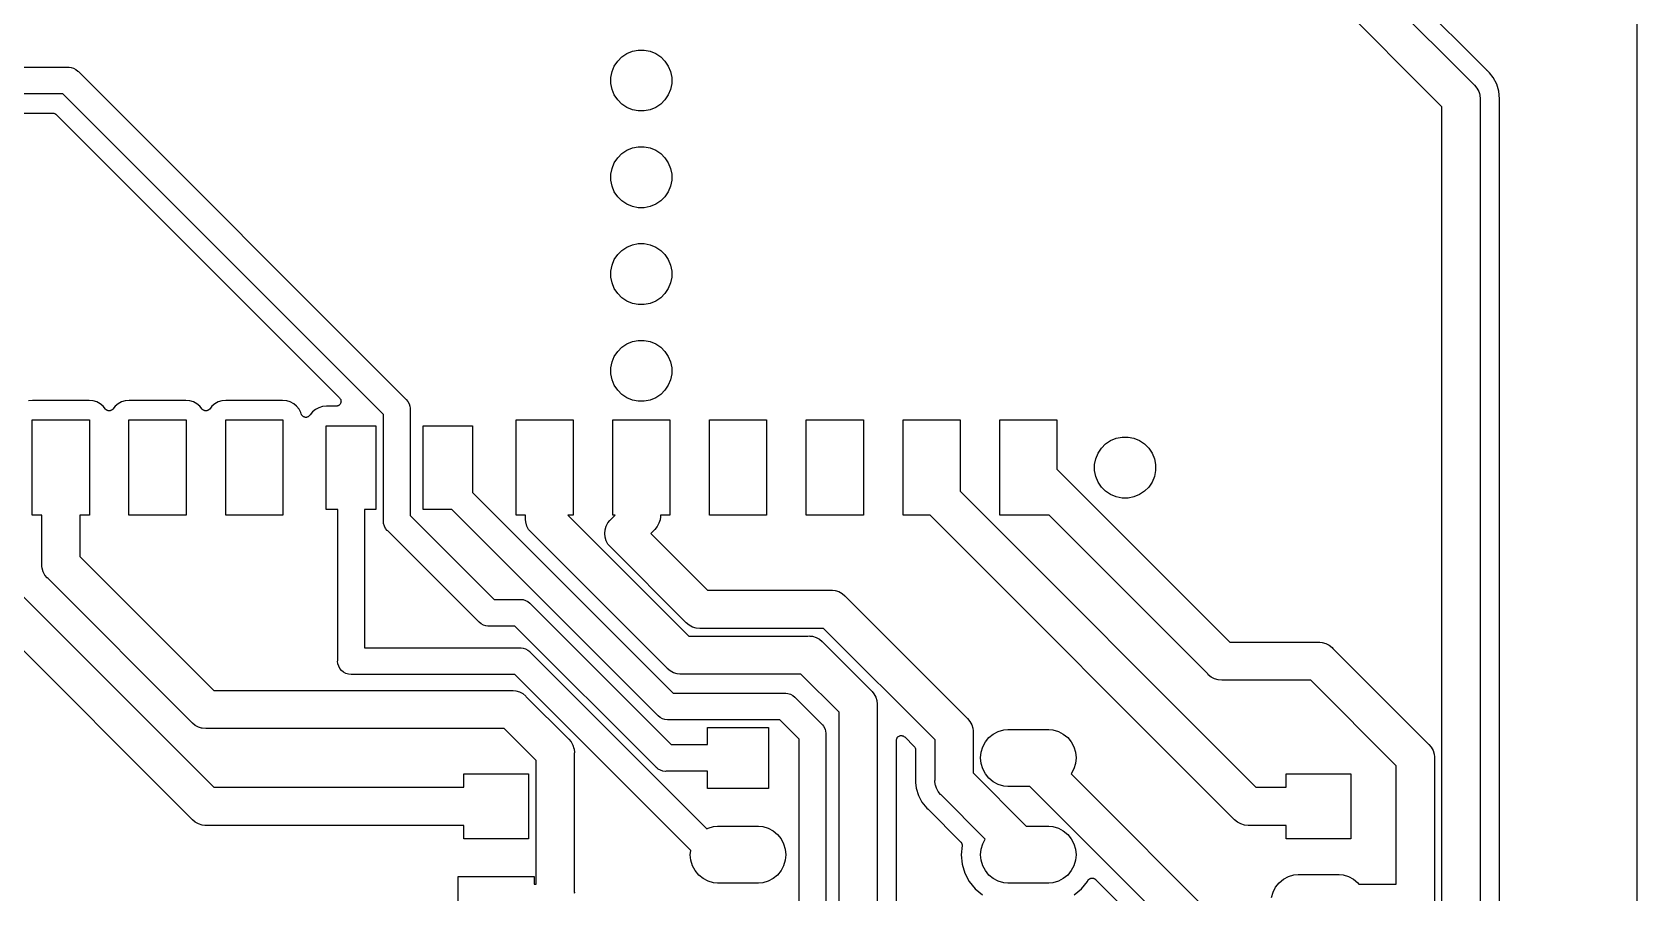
# Model space of a CAD drawing. Extents: x 72.9 to 155.7, y -140.4 to -71.7.
# Drawn here: x 113.55 to 155.68, y -117.84 to -95.25 of the extents above; entities that cross this region are included whole.
import ezdxf

# ---------------------------------------------------------------- set-up
doc = ezdxf.new("R2010")
doc.units = 0
doc.header["$MEASUREMENT"] = 0
doc.layers.add('BLACK', color=7, linetype='CONTINUOUS')

msp = doc.modelspace()

# ---------------------------------------------------------------- linework, layer by layer
at = {"layer": 'BLACK', "linetype": 'CONTINUOUS'}
for p, q in [((155.677, -71.78), (155.677, -140.31)), ((151.733, -96.2478), (136.092, -80.6067)), ((135.711, -80.9438), (151.396, -96.6291)), ((150.56, -97.2071), (135.133, -81.78)), ((128.831, -96.1411), (128.919, -96.01)), ((128.919, -96.01), (129.03, -95.8986)), ((129.03, -95.8986), (129.161, -95.811)), ((129.161, -95.811), (129.307, -95.7507)), ((129.307, -95.7507), (129.461, -95.72)), ((129.461, -95.72), (129.619, -95.72)), ((129.619, -95.72), (129.773, -95.7507)), ((129.773, -95.7507), (129.919, -95.811)), ((129.919, -95.811), (130.05, -95.8986)), ((130.05, -95.8986), (130.161, -96.01)), ((130.161, -96.01), (130.249, -96.1411)), ((92.127, -96.17), (114.483, -96.17)), ((114.483, -96.17), (114.5, -96.1683)), ((114.5, -96.1683), (114.517, -96.17)), ((114.517, -96.17), (114.517, -96.17)), ((114.517, -96.17), (114.569, -96.1751)), ((114.569, -96.1751), (114.635, -96.1951)), ((114.635, -96.1951), (114.695, -96.2276)), ((114.695, -96.2276), (114.749, -96.2713)), ((114.749, -96.2713), (114.76, -96.2847)), ((114.76, -96.2847), (123.355, -104.88)), ((128.74, -96.4412), (128.771, -96.2866)), ((128.74, -96.5988), (128.74, -96.4412)), ((128.771, -96.2866), (128.831, -96.1411)), ((130.249, -96.1411), (130.309, -96.2866)), ((130.309, -96.2866), (130.34, -96.4412)), ((130.34, -96.4412), (130.34, -96.5988)), ((151.737, -96.2512), (151.733, -96.2478)), ((151.741, -96.2551), (151.737, -96.2512)), ((151.743, -96.2562), (151.741, -96.2551)), ((151.776, -96.2838), (151.743, -96.2562)), ((151.804, -96.3174), (151.776, -96.2838)), ((151.902, -96.4373), (151.804, -96.3174)), ((151.804, -96.3174), (151.804, -96.3174)), ((151.996, -96.6124), (151.902, -96.4373)), ((114.355, -96.87), (91.9992, -96.87)), ((122.77, -105.285), (114.355, -96.87)), ((128.771, -96.7534), (128.74, -96.5988)), ((128.831, -96.8989), (128.771, -96.7534)), ((128.919, -97.03), (128.831, -96.8989)), ((130.249, -96.8989), (130.161, -97.03)), ((130.309, -96.7534), (130.249, -96.8989)), ((130.34, -96.5988), (130.309, -96.7534)), ((151.396, -96.6291), (151.415, -96.6447)), ((151.415, -96.6447), (151.478, -96.7209)), ((151.478, -96.7209), (151.524, -96.8077)), ((151.524, -96.8077), (151.542, -96.8649)), ((151.542, -96.8649), (151.553, -96.902)), ((152.053, -96.8024), (151.996, -96.6124)), ((152.073, -97), (152.053, -96.8024)), ((129.03, -97.1414), (128.919, -97.03)), ((129.161, -97.229), (129.03, -97.1414)), ((129.307, -97.2893), (129.161, -97.229)), ((129.461, -97.32), (129.307, -97.2893)), ((129.619, -97.32), (129.461, -97.32)), ((129.773, -97.2893), (129.619, -97.32)), ((129.919, -97.229), (129.773, -97.2893)), ((130.05, -97.1414), (129.919, -97.229)), ((130.161, -97.03), (130.05, -97.1414)), ((150.56, -118.953), (150.56, -97.2071)), ((151.553, -96.902), (151.562, -97)), ((151.562, -97), (151.56, -97.0246)), ((151.56, -97.0246), (151.56, -119.135)), ((152.068, -97.054), (152.069, -97.0487)), ((152.068, -97.0558), (152.068, -97.054)), ((152.068, -119.104), (152.068, -97.0558)), ((152.069, -97.0433), (152.073, -97)), ((152.069, -97.0487), (152.069, -97.0433)), ((92.0304, -97.378), (114.092, -97.378)), ((114.092, -97.378), (114.092, -97.378)), ((114.092, -97.378), (114.092, -97.378)), ((114.092, -97.378), (114.092, -97.378)), ((114.092, -97.378), (114.094, -97.378)), ((114.094, -97.378), (114.105, -97.3793)), ((114.105, -97.3793), (114.117, -97.3805)), ((114.117, -97.3805), (114.118, -97.3807)), ((114.118, -97.3807), (114.118, -97.3808)), ((114.118, -97.3808), (114.13, -97.3843)), ((114.13, -97.3843), (114.141, -97.3878)), ((114.141, -97.3878), (114.141, -97.3881)), ((114.141, -97.3881), (114.142, -97.3883)), ((114.142, -97.3883), (114.152, -97.3939)), ((114.152, -97.3939), (114.163, -97.3995)), ((114.163, -97.3995), (114.163, -97.3999)), ((114.163, -97.3999), (114.164, -97.4002)), ((114.164, -97.4002), (114.173, -97.4077)), ((114.173, -97.4077), (114.182, -97.4152)), ((114.182, -97.4152), (121.619, -104.852)), ((128.831, -98.6811), (128.919, -98.55)), ((128.919, -98.55), (129.03, -98.4386)), ((129.03, -98.4386), (129.161, -98.351)), ((129.161, -98.351), (129.307, -98.2907)), ((129.307, -98.2907), (129.461, -98.26)), ((129.461, -98.26), (129.619, -98.26)), ((129.619, -98.26), (129.773, -98.2907)), ((129.773, -98.2907), (129.919, -98.351)), ((129.919, -98.351), (130.05, -98.4386)), ((130.05, -98.4386), (130.161, -98.55)), ((130.161, -98.55), (130.249, -98.6811)), ((128.74, -98.9812), (128.771, -98.8266)), ((128.74, -99.1388), (128.74, -98.9812)), ((128.771, -98.8266), (128.831, -98.6811)), ((130.249, -98.6811), (130.309, -98.8266)), ((130.309, -98.8266), (130.34, -98.9812)), ((130.34, -98.9812), (130.34, -99.1388)), ((128.771, -99.2934), (128.74, -99.1388)), ((128.831, -99.4389), (128.771, -99.2934)), ((130.309, -99.2934), (130.249, -99.4389)), ((130.34, -99.1388), (130.309, -99.2934)), ((128.919, -99.57), (128.831, -99.4389)), ((129.03, -99.6814), (128.919, -99.57)), ((129.161, -99.769), (129.03, -99.6814)), ((129.307, -99.8293), (129.161, -99.769)), ((129.461, -99.86), (129.307, -99.8293)), ((129.773, -99.8293), (129.619, -99.86)), ((129.919, -99.769), (129.773, -99.8293)), ((130.05, -99.6814), (129.919, -99.769)), ((130.161, -99.57), (130.05, -99.6814)), ((130.249, -99.4389), (130.161, -99.57)), ((129.619, -99.86), (129.461, -99.86)), ((128.831, -101.221), (128.919, -101.09)), ((128.919, -101.09), (129.03, -100.979)), ((129.03, -100.979), (129.161, -100.891)), ((129.161, -100.891), (129.307, -100.831)), ((129.307, -100.831), (129.461, -100.8)), ((129.461, -100.8), (129.619, -100.8)), ((129.619, -100.8), (129.773, -100.831)), ((129.773, -100.831), (129.919, -100.891)), ((129.919, -100.891), (130.05, -100.979)), ((130.05, -100.979), (130.161, -101.09)), ((130.161, -101.09), (130.249, -101.221)), ((128.74, -101.521), (128.771, -101.367)), ((128.74, -101.679), (128.74, -101.521)), ((128.771, -101.367), (128.831, -101.221)), ((130.249, -101.221), (130.309, -101.367)), ((130.309, -101.367), (130.34, -101.521)), ((130.34, -101.521), (130.34, -101.679)), ((128.771, -101.833), (128.74, -101.679)), ((128.831, -101.979), (128.771, -101.833)), ((130.309, -101.833), (130.249, -101.979)), ((130.34, -101.679), (130.309, -101.833)), ((128.919, -102.11), (128.831, -101.979)), ((129.03, -102.221), (128.919, -102.11)), ((129.161, -102.309), (129.03, -102.221)), ((129.307, -102.369), (129.161, -102.309)), ((129.461, -102.4), (129.307, -102.369)), ((129.773, -102.369), (129.619, -102.4)), ((129.919, -102.309), (129.773, -102.369)), ((130.05, -102.221), (129.919, -102.309)), ((130.161, -102.11), (130.05, -102.221)), ((130.249, -101.979), (130.161, -102.11)), ((129.619, -102.4), (129.461, -102.4)), ((128.831, -103.761), (128.919, -103.63)), ((128.919, -103.63), (129.03, -103.519)), ((129.03, -103.519), (129.161, -103.431)), ((129.161, -103.431), (129.307, -103.371)), ((129.307, -103.371), (129.461, -103.34)), ((129.461, -103.34), (129.619, -103.34)), ((129.619, -103.34), (129.773, -103.371)), ((129.773, -103.371), (129.919, -103.431)), ((129.919, -103.431), (130.05, -103.519)), ((130.05, -103.519), (130.161, -103.63)), ((130.161, -103.63), (130.249, -103.761)), ((128.74, -104.061), (128.771, -103.907)), ((128.74, -104.219), (128.74, -104.061)), ((128.771, -103.907), (128.831, -103.761)), ((130.249, -103.761), (130.309, -103.907)), ((130.309, -103.907), (130.34, -104.061)), ((130.34, -104.061), (130.34, -104.219)), ((128.771, -104.373), (128.74, -104.219)), ((128.831, -104.519), (128.771, -104.373)), ((130.309, -104.373), (130.249, -104.519)), ((130.34, -104.219), (130.309, -104.373)), ((121.619, -104.852), (121.62, -104.853)), ((121.62, -104.853), (121.62, -104.853)), ((121.62, -104.853), (121.62, -104.853)), ((121.62, -104.853), (121.62, -104.853)), ((121.62, -104.853), (121.628, -104.863)), ((121.628, -104.863), (121.635, -104.872)), ((121.635, -104.872), (121.635, -104.873)), ((121.635, -104.873), (121.635, -104.873)), ((121.635, -104.873), (121.641, -104.884)), ((121.641, -104.884), (121.647, -104.894)), ((121.647, -104.894), (121.647, -104.895)), ((121.647, -104.895), (121.647, -104.895)), ((121.647, -104.895), (121.65, -104.907)), ((123.355, -104.88), (123.369, -104.891)), ((123.369, -104.891), (123.412, -104.945)), ((128.919, -104.65), (128.831, -104.519)), ((129.03, -104.761), (128.919, -104.65)), ((129.161, -104.849), (129.03, -104.761)), ((129.307, -104.909), (129.161, -104.849)), ((129.919, -104.849), (129.773, -104.909)), ((130.05, -104.761), (129.919, -104.849)), ((130.161, -104.65), (130.05, -104.761)), ((130.249, -104.519), (130.161, -104.65)), ((113.556, -104.919), (113.45, -104.929)), ((115.044, -104.919), (113.556, -104.919)), ((115.15, -104.929), (115.044, -104.919)), ((115.245, -104.958), (115.15, -104.929)), ((115.334, -105.006), (115.245, -104.958)), ((115.411, -105.069), (115.334, -105.006)), ((115.472, -105.143), (115.411, -105.069)), ((115.48, -105.152), (115.472, -105.143)), ((115.489, -105.16), (115.48, -105.152)), ((115.489, -105.161), (115.489, -105.16)), ((115.489, -105.16), (115.489, -105.16)), ((115.499, -105.167), (115.489, -105.161)), ((115.509, -105.174), (115.499, -105.167)), ((115.51, -105.174), (115.509, -105.174)), ((115.51, -105.175), (115.51, -105.174)), ((115.521, -105.179), (115.51, -105.175)), ((115.532, -105.184), (115.521, -105.179)), ((115.533, -105.184), (115.532, -105.184)), ((115.532, -105.184), (115.532, -105.184)), ((115.545, -105.186), (115.533, -105.184)), ((115.556, -105.189), (115.545, -105.186)), ((115.557, -105.189), (115.556, -105.189)), ((115.569, -105.189), (115.557, -105.189)), ((115.557, -105.189), (115.557, -105.189)), ((115.581, -105.189), (115.569, -105.189)), ((115.582, -105.189), (115.581, -105.189)), ((115.594, -105.187), (115.582, -105.189)), ((115.582, -105.189), (115.582, -105.189)), ((115.605, -105.185), (115.594, -105.187)), ((115.606, -105.184), (115.605, -105.185)), ((115.617, -105.18), (115.606, -105.184)), ((115.606, -105.184), (115.606, -105.184)), ((115.628, -105.175), (115.617, -105.18)), ((115.629, -105.175), (115.628, -105.175)), ((115.639, -105.168), (115.629, -105.175)), ((115.629, -105.175), (115.629, -105.175)), ((115.649, -105.162), (115.639, -105.168)), ((115.65, -105.162), (115.649, -105.162)), ((115.658, -105.153), (115.65, -105.161)), ((115.65, -105.161), (115.65, -105.162)), ((115.667, -105.145), (115.658, -105.153)), ((115.668, -105.144), (115.667, -105.145)), ((115.729, -105.069), (115.668, -105.143)), ((115.668, -105.143), (115.668, -105.144)), ((115.668, -105.144), (115.668, -105.144)), ((115.668, -105.144), (115.668, -105.144)), ((115.806, -105.006), (115.729, -105.069)), ((115.895, -104.958), (115.806, -105.006)), ((115.99, -104.929), (115.895, -104.958)), ((116.096, -104.919), (115.99, -104.929)), ((117.584, -104.919), (116.096, -104.919)), ((117.69, -104.929), (117.584, -104.919)), ((117.785, -104.958), (117.69, -104.929)), ((117.874, -105.006), (117.785, -104.958)), ((117.951, -105.069), (117.874, -105.006)), ((118.012, -105.143), (117.951, -105.069)), ((118.02, -105.152), (118.012, -105.143)), ((118.029, -105.16), (118.02, -105.152)), ((118.029, -105.161), (118.029, -105.16)), ((118.029, -105.16), (118.029, -105.16)), ((118.039, -105.167), (118.029, -105.161)), ((118.049, -105.174), (118.039, -105.167)), ((118.05, -105.174), (118.049, -105.174)), ((118.05, -105.175), (118.05, -105.174)), ((118.061, -105.179), (118.05, -105.175)), ((118.072, -105.184), (118.061, -105.179)), ((118.073, -105.184), (118.072, -105.184)), ((118.072, -105.184), (118.072, -105.184)), ((118.085, -105.186), (118.073, -105.184)), ((118.096, -105.189), (118.085, -105.186)), ((118.097, -105.189), (118.096, -105.189)), ((118.109, -105.189), (118.097, -105.189)), ((118.097, -105.189), (118.097, -105.189)), ((118.121, -105.189), (118.109, -105.189)), ((118.122, -105.189), (118.121, -105.189)), ((118.134, -105.187), (118.122, -105.189)), ((118.122, -105.189), (118.122, -105.189)), ((118.145, -105.185), (118.134, -105.187)), ((118.146, -105.184), (118.145, -105.185)), ((118.157, -105.18), (118.146, -105.184)), ((118.146, -105.184), (118.146, -105.184)), ((118.168, -105.175), (118.157, -105.18)), ((118.169, -105.175), (118.168, -105.175)), ((118.179, -105.168), (118.169, -105.175)), ((118.169, -105.175), (118.169, -105.175)), ((118.189, -105.162), (118.179, -105.168)), ((118.19, -105.162), (118.189, -105.162)), ((118.198, -105.153), (118.19, -105.161)), ((118.19, -105.161), (118.19, -105.162)), ((118.207, -105.145), (118.198, -105.153)), ((118.208, -105.144), (118.207, -105.145)), ((118.269, -105.069), (118.208, -105.143)), ((118.208, -105.143), (118.208, -105.144)), ((118.208, -105.144), (118.208, -105.144)), ((118.208, -105.144), (118.208, -105.144)), ((118.346, -105.006), (118.269, -105.069)), ((118.435, -104.958), (118.346, -105.006)), ((118.53, -104.929), (118.435, -104.958)), ((118.636, -104.919), (118.53, -104.929)), ((120.124, -104.919), (118.636, -104.919)), ((120.23, -104.929), (120.124, -104.919)), ((120.325, -104.958), (120.23, -104.929)), ((120.414, -105.006), (120.325, -104.958)), ((120.491, -105.069), (120.414, -105.006)), ((120.554, -105.146), (120.491, -105.069)), ((120.602, -105.235), (120.554, -105.146)), ((120.613, -105.272), (120.602, -105.235)), ((120.617, -105.283), (120.613, -105.272)), ((120.622, -105.294), (120.617, -105.283)), ((120.622, -105.295), (120.622, -105.294)), ((120.629, -105.305), (120.622, -105.295)), ((120.622, -105.295), (120.622, -105.295)), ((120.636, -105.315), (120.629, -105.305)), ((120.645, -105.324), (120.636, -105.315)), ((120.636, -105.315), (120.636, -105.315)), ((120.636, -105.315), (120.636, -105.315)), ((120.653, -105.333), (120.645, -105.324)), ((120.823, -105.325), (120.814, -105.334)), ((120.832, -105.317), (120.823, -105.325)), ((120.839, -105.307), (120.832, -105.316)), ((120.832, -105.316), (120.832, -105.317)), ((120.832, -105.317), (120.832, -105.317)), ((120.845, -105.297), (120.839, -105.307)), ((120.909, -105.219), (120.845, -105.297)), ((120.986, -105.156), (120.909, -105.219)), ((121.075, -105.108), (120.986, -105.156)), ((121.17, -105.079), (121.075, -105.108)), ((121.276, -105.069), (121.17, -105.079)), ((121.529, -105.069), (121.276, -105.069)), ((121.541, -105.068), (121.529, -105.069)), ((121.553, -105.067), (121.541, -105.068)), ((121.554, -105.067), (121.553, -105.067)), ((121.553, -105.067), (121.553, -105.067)), ((121.565, -105.063), (121.554, -105.067)), ((121.577, -105.06), (121.565, -105.063)), ((121.588, -105.054), (121.577, -105.059)), ((121.577, -105.059), (121.577, -105.059)), ((121.577, -105.059), (121.577, -105.06)), ((121.599, -105.048), (121.588, -105.054)), ((121.609, -105.04), (121.599, -105.048)), ((121.599, -105.048), (121.599, -105.048)), ((121.599, -105.048), (121.599, -105.048)), ((121.618, -105.032), (121.609, -105.04)), ((121.626, -105.022), (121.618, -105.032)), ((121.618, -105.032), (121.618, -105.032)), ((121.618, -105.032), (121.618, -105.032)), ((121.634, -105.013), (121.626, -105.022)), ((121.64, -105.002), (121.634, -105.013)), ((121.634, -105.013), (121.634, -105.013)), ((121.634, -105.013), (121.634, -105.013)), ((121.646, -104.992), (121.64, -105.002)), ((121.65, -104.979), (121.646, -104.991)), ((121.646, -104.991), (121.646, -104.991)), ((121.646, -104.991), (121.646, -104.992)), ((121.65, -104.907), (121.654, -104.918)), ((121.653, -104.968), (121.65, -104.979)), ((121.655, -104.955), (121.653, -104.967)), ((121.653, -104.967), (121.653, -104.968)), ((121.653, -104.968), (121.653, -104.968)), ((121.654, -104.918), (121.654, -104.918)), ((121.654, -104.918), (121.654, -104.919)), ((121.654, -104.919), (121.655, -104.931)), ((121.655, -104.931), (121.656, -104.943)), ((121.656, -104.943), (121.655, -104.955)), ((121.656, -104.943), (121.656, -104.943)), ((121.656, -104.943), (121.656, -104.943)), ((122.77, -108.063), (122.77, -105.285)), ((123.412, -104.945), (123.445, -105.005)), ((123.445, -105.005), (123.465, -105.071)), ((123.465, -105.071), (123.47, -105.121)), ((123.47, -105.121), (123.472, -105.14)), ((123.472, -105.14), (123.47, -105.157)), ((123.47, -105.157), (123.47, -107.935)), ((129.461, -104.94), (129.307, -104.909)), ((129.619, -104.94), (129.461, -104.94)), ((129.773, -104.909), (129.619, -104.94)), ((113.55, -107.93), (113.55, -105.43)), ((113.55, -105.43), (115.05, -105.43)), ((115.05, -105.43), (115.05, -107.93)), ((116.09, -107.93), (116.09, -105.43)), ((116.09, -105.43), (117.59, -105.43)), ((117.59, -105.43), (117.59, -107.93)), ((118.63, -107.93), (118.63, -105.43)), ((118.63, -105.43), (120.13, -105.43)), ((120.13, -105.43), (120.13, -107.93)), ((120.654, -105.333), (120.653, -105.333)), ((120.653, -105.333), (120.653, -105.333)), ((120.664, -105.34), (120.654, -105.333)), ((120.674, -105.347), (120.664, -105.34)), ((120.685, -105.351), (120.674, -105.347)), ((120.674, -105.347), (120.674, -105.347)), ((120.674, -105.347), (120.674, -105.347)), ((120.697, -105.356), (120.685, -105.351)), ((120.709, -105.359), (120.697, -105.356)), ((120.697, -105.356), (120.697, -105.356)), ((120.697, -105.356), (120.697, -105.356)), ((120.721, -105.361), (120.709, -105.359)), ((120.734, -105.361), (120.721, -105.361)), ((120.721, -105.361), (120.721, -105.361)), ((120.721, -105.361), (120.721, -105.361)), ((120.746, -105.361), (120.734, -105.361)), ((120.758, -105.359), (120.746, -105.361)), ((120.746, -105.361), (120.746, -105.361)), ((120.746, -105.361), (120.746, -105.361)), ((120.77, -105.357), (120.758, -105.359)), ((120.782, -105.352), (120.77, -105.357)), ((120.77, -105.357), (120.77, -105.357)), ((120.77, -105.357), (120.77, -105.357)), ((120.793, -105.348), (120.782, -105.352)), ((120.803, -105.341), (120.793, -105.347)), ((120.793, -105.347), (120.793, -105.348)), ((120.793, -105.348), (120.793, -105.348)), ((120.814, -105.334), (120.803, -105.341)), ((120.814, -105.334), (120.814, -105.334)), ((120.814, -105.334), (120.814, -105.334)), ((121.27, -107.78), (121.27, -105.58)), ((121.27, -105.58), (122.57, -105.58)), ((122.57, -105.58), (122.57, -107.78)), ((123.81, -107.78), (123.81, -105.58)), ((123.81, -105.58), (125.11, -105.58)), ((125.11, -105.58), (125.11, -107.335)), ((126.25, -107.93), (126.25, -105.43)), ((126.25, -105.43), (127.75, -105.43)), ((127.75, -105.43), (127.75, -107.93)), ((128.79, -107.93), (128.79, -105.43)), ((128.79, -105.43), (130.29, -105.43)), ((130.29, -105.43), (130.29, -107.93)), ((131.33, -107.93), (131.33, -105.43)), ((131.33, -105.43), (132.83, -105.43)), ((132.83, -105.43), (132.83, -107.93)), ((133.87, -107.93), (133.87, -105.43)), ((133.87, -105.43), (135.37, -105.43)), ((135.37, -105.43), (135.37, -107.93)), ((136.41, -107.93), (136.41, -105.43)), ((136.41, -105.43), (137.91, -105.43)), ((137.91, -105.43), (137.91, -107.303)), ((138.95, -107.93), (138.95, -105.43)), ((138.95, -105.43), (140.45, -105.43)), ((140.45, -105.43), (140.45, -106.723)), ((141.531, -106.301), (141.619, -106.17)), ((141.619, -106.17), (141.73, -106.059)), ((141.73, -106.059), (141.861, -105.971)), ((141.861, -105.971), (142.007, -105.911)), ((142.007, -105.911), (142.161, -105.88)), ((142.161, -105.88), (142.319, -105.88)), ((142.319, -105.88), (142.473, -105.911)), ((142.473, -105.911), (142.619, -105.971)), ((142.619, -105.971), (142.75, -106.059)), ((142.75, -106.059), (142.861, -106.17)), ((142.861, -106.17), (142.949, -106.301)), ((141.44, -106.601), (141.471, -106.447)), ((141.471, -106.447), (141.531, -106.301)), ((142.949, -106.301), (143.009, -106.447)), ((143.009, -106.447), (143.04, -106.601)), ((140.45, -106.723), (144.987, -111.26)), ((141.44, -106.759), (141.44, -106.601)), ((141.471, -106.913), (141.44, -106.759)), ((141.531, -107.059), (141.471, -106.913)), ((143.009, -106.913), (142.949, -107.059)), ((143.04, -106.759), (143.009, -106.913)), ((143.04, -106.601), (143.04, -106.759)), ((125.11, -107.335), (130.375, -112.6)), ((137.91, -107.303), (145.677, -115.07)), ((141.619, -107.19), (141.531, -107.059)), ((141.73, -107.301), (141.619, -107.19)), ((141.861, -107.389), (141.73, -107.301)), ((142.007, -107.449), (141.861, -107.389)), ((142.619, -107.389), (142.473, -107.449)), ((142.75, -107.301), (142.619, -107.389)), ((142.861, -107.19), (142.75, -107.301)), ((142.949, -107.059), (142.861, -107.19)), ((121.57, -107.78), (121.27, -107.78)), ((121.57, -107.967), (121.57, -107.78)), ((122.57, -107.78), (122.27, -107.78)), ((122.27, -107.78), (122.27, -111.41)), ((124.565, -107.78), (123.81, -107.78)), ((129.97, -113.185), (124.565, -107.78)), ((142.161, -107.48), (142.007, -107.449)), ((142.319, -107.48), (142.161, -107.48)), ((142.473, -107.449), (142.319, -107.48)), ((113.8, -107.93), (113.55, -107.93)), ((113.8, -109.195), (113.8, -107.93)), ((115.05, -107.93), (114.8, -107.93)), ((114.8, -107.93), (114.8, -109.013)), ((117.59, -107.93), (116.09, -107.93)), ((120.13, -107.93), (118.63, -107.93)), ((121.57, -111.743), (121.57, -107.967)), ((121.57, -107.967), (121.57, -107.967)), ((122.768, -108.08), (122.77, -108.063)), ((122.77, -108.097), (122.768, -108.08)), ((122.775, -108.149), (122.77, -108.097)), ((122.795, -108.215), (122.775, -108.149)), ((122.828, -108.275), (122.795, -108.215)), ((122.871, -108.329), (122.828, -108.275)), ((123.47, -107.935), (125.675, -110.14)), ((126.5, -107.93), (126.25, -107.93)), ((126.498, -108.023), (126.5, -107.998)), ((126.507, -108.121), (126.498, -108.023)), ((126.5, -107.998), (126.5, -107.93)), ((126.514, -108.142), (126.507, -108.121)), ((126.536, -108.215), (126.514, -108.142)), ((126.582, -108.302), (126.536, -108.215)), ((127.75, -107.93), (127.614, -107.93)), ((127.614, -107.93), (130.784, -111.1)), ((128.589, -108.31), (128.618, -108.216)), ((128.618, -108.216), (128.664, -108.129)), ((128.664, -108.129), (128.711, -108.072)), ((128.711, -108.072), (128.727, -108.053)), ((128.727, -108.053), (128.746, -108.037)), ((128.746, -108.037), (128.853, -107.93)), ((128.853, -107.93), (128.79, -107.93)), ((129.958, -108.229), (129.895, -108.305)), ((130.004, -108.142), (129.958, -108.229)), ((130.033, -108.048), (130.004, -108.142)), ((130.04, -107.975), (130.033, -108.048)), ((130.29, -107.93), (130.04, -107.93)), ((130.04, -107.93), (130.042, -107.95)), ((130.042, -107.95), (130.04, -107.975)), ((130.04, -107.975), (130.04, -107.975)), ((132.83, -107.93), (131.33, -107.93)), ((135.37, -107.93), (133.87, -107.93)), ((137.123, -107.93), (136.41, -107.93)), ((145.099, -115.906), (137.123, -107.93)), ((140.243, -107.93), (138.95, -107.93)), ((144.409, -112.096), (140.243, -107.93)), ((122.885, -108.34), (122.871, -108.329)), ((125.27, -110.725), (122.885, -108.34)), ((126.645, -108.378), (126.582, -108.302)), ((126.664, -108.394), (126.645, -108.378)), ((130.206, -111.936), (126.664, -108.394)), ((128.58, -108.408), (128.589, -108.31)), ((128.589, -108.506), (128.58, -108.408)), ((128.618, -108.6), (128.589, -108.506)), ((128.664, -108.687), (128.618, -108.6)), ((128.727, -108.763), (128.664, -108.687)), ((129.876, -108.321), (129.789, -108.408)), ((129.789, -108.408), (131.281, -109.9)), ((129.895, -108.305), (129.876, -108.321)), ((112.26, -109.013), (118.317, -115.07)), ((114.8, -109.013), (118.317, -112.53)), ((128.746, -108.779), (128.727, -108.763)), ((130.703, -110.736), (128.746, -108.779)), ((113.798, -109.22), (113.8, -109.195)), ((113.803, -109.275), (113.798, -109.22)), ((113.807, -109.318), (113.803, -109.275)), ((113.836, -109.412), (113.807, -109.318)), ((113.882, -109.499), (113.836, -109.412)), ((113.945, -109.575), (113.882, -109.499)), ((117.739, -115.906), (111.424, -109.591)), ((113.964, -109.591), (113.945, -109.575)), ((117.739, -113.366), (113.964, -109.591)), ((131.281, -109.9), (134.505, -109.9)), ((134.505, -109.9), (134.53, -109.898)), ((134.53, -109.898), (134.555, -109.9)), ((134.555, -109.9), (134.628, -109.907)), ((134.628, -109.907), (134.722, -109.936)), ((134.722, -109.936), (134.809, -109.982)), ((125.675, -110.14), (126.351, -110.14)), ((126.351, -110.14), (126.368, -110.138)), ((126.368, -110.138), (126.385, -110.14)), ((126.385, -110.14), (126.385, -110.14)), ((126.385, -110.14), (126.436, -110.145)), ((126.436, -110.145), (126.502, -110.165)), ((126.502, -110.165), (126.563, -110.198)), ((126.563, -110.198), (126.616, -110.241)), ((126.616, -110.241), (126.627, -110.255)), ((126.627, -110.255), (130.323, -113.95)), ((134.809, -109.982), (134.885, -110.045)), ((134.885, -110.045), (134.901, -110.064)), ((134.901, -110.064), (138.086, -113.249)), ((125.281, -110.739), (125.27, -110.725)), ((125.335, -110.782), (125.281, -110.739)), ((125.395, -110.815), (125.335, -110.782)), ((130.719, -110.755), (130.703, -110.736)), ((130.795, -110.818), (130.719, -110.755)), ((125.461, -110.835), (125.395, -110.815)), ((125.513, -110.84), (125.461, -110.835)), ((125.53, -110.842), (125.513, -110.84)), ((125.513, -110.84), (125.513, -110.84)), ((125.547, -110.84), (125.53, -110.842)), ((126.223, -110.84), (125.547, -110.84)), ((129.918, -114.535), (126.223, -110.84)), ((130.784, -111.1), (133.913, -111.1)), ((130.882, -110.864), (130.795, -110.818)), ((130.976, -110.893), (130.882, -110.864)), ((131.074, -110.902), (130.976, -110.893)), ((131.099, -110.9), (131.074, -110.902)), ((134.323, -110.9), (131.099, -110.9)), ((133.913, -111.1), (133.937, -111.098)), ((133.937, -111.098), (133.962, -111.1)), ((133.962, -111.1), (134.035, -111.107)), ((134.035, -111.107), (134.129, -111.136)), ((134.129, -111.136), (134.216, -111.182)), ((134.216, -111.182), (134.292, -111.245)), ((137.25, -113.827), (134.323, -110.9)), ((122.27, -111.41), (126.348, -111.41)), ((126.348, -111.41), (126.365, -111.408)), ((126.365, -111.408), (126.382, -111.41)), ((126.382, -111.41), (126.382, -111.41)), ((126.382, -111.41), (126.434, -111.415)), ((126.434, -111.415), (126.5, -111.435)), ((126.5, -111.435), (126.56, -111.468)), ((126.56, -111.468), (126.614, -111.511)), ((126.614, -111.511), (126.625, -111.525)), ((126.625, -111.525), (131.26, -116.16)), ((134.292, -111.245), (134.308, -111.264)), ((134.308, -111.264), (135.566, -112.522)), ((144.987, -111.26), (147.295, -111.26)), ((147.295, -111.26), (147.32, -111.258)), ((147.32, -111.258), (147.355, -111.261)), ((147.355, -111.261), (147.418, -111.267)), ((147.418, -111.267), (147.512, -111.296)), ((147.512, -111.296), (147.599, -111.342)), ((147.599, -111.342), (147.675, -111.405)), ((147.675, -111.405), (147.691, -111.424)), ((147.691, -111.424), (150.196, -113.929)), ((121.568, -111.76), (121.57, -111.743)), ((121.575, -111.829), (121.568, -111.76)), ((121.595, -111.895), (121.575, -111.829)), ((121.628, -111.955), (121.595, -111.895)), ((121.671, -112.009), (121.628, -111.955)), ((121.725, -112.052), (121.671, -112.009)), ((121.785, -112.085), (121.725, -112.052)), ((130.222, -111.955), (130.206, -111.936)), ((130.298, -112.018), (130.222, -111.955)), ((130.385, -112.064), (130.298, -112.018)), ((130.479, -112.093), (130.385, -112.064)), ((121.851, -112.105), (121.785, -112.085)), ((121.92, -112.112), (121.851, -112.105)), ((121.937, -112.11), (121.92, -112.112)), ((126.22, -112.11), (121.937, -112.11)), ((130.837, -116.727), (126.22, -112.11)), ((130.552, -112.1), (130.479, -112.093)), ((130.553, -112.1), (130.552, -112.1)), ((130.577, -112.102), (130.553, -112.1)), ((130.602, -112.1), (130.577, -112.102)), ((133.73, -112.1), (130.602, -112.1)), ((134.73, -113.1), (133.73, -112.1)), ((144.425, -112.115), (144.409, -112.096)), ((144.501, -112.178), (144.425, -112.115)), ((144.588, -112.224), (144.501, -112.178)), ((144.681, -112.252), (144.588, -112.224)), ((144.682, -112.253), (144.681, -112.252)), ((144.78, -112.262), (144.682, -112.253)), ((144.805, -112.26), (144.78, -112.262)), ((147.113, -112.26), (144.805, -112.26)), ((149.36, -114.507), (147.113, -112.26)), ((118.317, -112.53), (126.125, -112.53)), ((126.125, -112.53), (126.15, -112.528)), ((126.15, -112.528), (126.175, -112.53)), ((126.175, -112.53), (126.248, -112.537)), ((126.248, -112.537), (126.342, -112.566)), ((126.342, -112.566), (126.429, -112.612)), ((126.429, -112.612), (126.505, -112.675)), ((126.505, -112.675), (126.521, -112.694)), ((126.521, -112.694), (127.616, -113.789)), ((130.375, -112.6), (133.303, -112.6)), ((133.303, -112.6), (133.32, -112.598)), ((133.32, -112.598), (133.337, -112.6)), ((133.337, -112.6), (133.337, -112.6)), ((133.337, -112.6), (133.389, -112.605)), ((133.389, -112.605), (133.455, -112.625)), ((133.455, -112.625), (133.515, -112.658)), ((133.515, -112.658), (133.569, -112.701)), ((133.569, -112.701), (133.58, -112.715)), ((133.58, -112.715), (134.265, -113.4)), ((135.566, -112.522), (135.585, -112.538)), ((135.585, -112.538), (135.601, -112.557)), ((135.601, -112.557), (135.601, -112.557)), ((135.601, -112.557), (135.648, -112.614)), ((135.648, -112.614), (135.694, -112.701)), ((135.694, -112.701), (135.723, -112.795)), ((135.723, -112.795), (135.732, -112.893)), ((135.732, -112.893), (135.73, -112.918)), ((129.981, -113.199), (129.97, -113.185)), ((130.034, -113.242), (129.981, -113.199)), ((130.035, -113.242), (130.034, -113.242)), ((130.095, -113.275), (130.035, -113.242)), ((130.161, -113.295), (130.095, -113.275)), ((130.23, -113.302), (130.161, -113.295)), ((130.247, -113.3), (130.23, -113.302)), ((133.175, -113.3), (130.247, -113.3)), ((133.68, -113.805), (133.175, -113.3)), ((134.73, -127.295), (134.73, -113.1)), ((135.73, -112.918), (135.73, -127.113)), ((138.086, -113.249), (138.105, -113.265)), ((138.105, -113.265), (138.168, -113.341)), ((117.755, -113.385), (117.739, -113.366)), ((117.831, -113.448), (117.755, -113.385)), ((117.918, -113.494), (117.831, -113.448)), ((117.997, -113.518), (117.918, -113.494)), ((118.012, -113.523), (117.997, -113.518)), ((118.11, -113.532), (118.012, -113.523)), ((118.135, -113.53), (118.11, -113.532)), ((125.943, -113.53), (118.135, -113.53)), ((126.78, -114.367), (125.943, -113.53)), ((131.28, -113.95), (131.28, -113.5)), ((131.28, -113.5), (132.88, -113.5)), ((132.88, -113.5), (132.88, -115.1)), ((134.265, -113.4), (134.279, -113.411)), ((134.279, -113.411), (134.29, -113.425)), ((134.29, -113.425), (134.29, -113.425)), ((134.29, -113.425), (134.295, -113.432)), ((134.295, -113.432), (134.322, -113.465)), ((134.322, -113.465), (134.355, -113.525)), ((134.355, -113.525), (134.364, -113.556)), ((134.364, -113.556), (134.375, -113.591)), ((134.375, -113.591), (134.382, -113.66)), ((134.382, -113.66), (134.38, -113.677)), ((134.38, -113.677), (134.38, -128.073)), ((136.268, -113.759), (136.276, -113.75)), ((136.276, -113.749), (136.286, -113.742)), ((136.276, -113.75), (136.276, -113.749)), ((136.276, -113.75), (136.276, -113.75)), ((136.286, -113.742), (136.295, -113.734)), ((136.295, -113.734), (136.306, -113.728)), ((136.295, -113.734), (136.295, -113.734)), ((136.295, -113.734), (136.295, -113.734)), ((136.306, -113.728), (136.317, -113.723)), ((136.317, -113.722), (136.329, -113.719)), ((136.317, -113.723), (136.317, -113.722)), ((136.317, -113.723), (136.317, -113.723)), ((136.329, -113.719), (136.341, -113.715)), ((136.341, -113.715), (136.353, -113.714)), ((136.341, -113.715), (136.341, -113.715)), ((136.341, -113.715), (136.341, -113.715)), ((136.353, -113.714), (136.365, -113.713)), ((136.365, -113.713), (136.366, -113.713)), ((136.366, -113.713), (136.366, -113.713)), ((136.366, -113.713), (136.378, -113.714)), ((136.378, -113.714), (136.39, -113.716)), ((136.39, -113.716), (136.39, -113.716)), ((136.39, -113.716), (136.391, -113.716)), ((136.391, -113.716), (136.402, -113.719)), ((136.402, -113.719), (136.414, -113.723)), ((136.414, -113.723), (136.414, -113.723)), ((136.414, -113.723), (136.414, -113.723)), ((136.414, -113.723), (136.425, -113.729)), ((136.425, -113.729), (136.436, -113.735)), ((136.436, -113.735), (136.436, -113.735)), ((136.436, -113.735), (136.436, -113.735)), ((136.436, -113.735), (136.445, -113.743)), ((136.445, -113.743), (136.455, -113.75)), ((136.455, -113.75), (136.705, -114)), ((138.168, -113.341), (138.214, -113.428)), ((138.214, -113.428), (138.243, -113.522)), ((138.243, -113.522), (138.25, -113.591)), ((138.25, -113.591), (138.252, -113.62)), ((138.252, -113.62), (138.25, -113.645)), ((138.25, -113.645), (138.25, -114.694)), ((138.667, -113.767), (138.781, -113.673)), ((138.781, -113.673), (138.912, -113.604)), ((138.912, -113.604), (139.053, -113.561)), ((139.053, -113.561), (139.163, -113.55)), ((139.163, -113.55), (140.237, -113.55)), ((140.237, -113.55), (140.347, -113.561)), ((140.347, -113.561), (140.488, -113.604)), ((140.488, -113.604), (140.619, -113.673)), ((140.619, -113.673), (140.733, -113.767)), ((127.616, -113.789), (127.635, -113.805)), ((127.635, -113.805), (127.698, -113.881)), ((127.698, -113.881), (127.744, -113.968)), ((127.744, -113.968), (127.77, -114.051)), ((127.77, -114.051), (127.773, -114.062)), ((127.773, -114.062), (127.782, -114.16)), ((127.782, -114.16), (127.78, -114.185)), ((130.323, -113.95), (131.28, -113.95)), ((133.68, -127.945), (133.68, -113.805)), ((136.238, -113.838), (136.239, -113.826)), ((136.238, -113.839), (136.238, -113.838)), ((136.238, -113.84), (136.238, -113.839)), ((136.238, -113.839), (136.238, -113.839)), ((136.238, -113.839), (136.238, -113.839)), ((136.238, -122.261), (136.238, -113.84)), ((136.239, -113.826), (136.241, -113.814)), ((136.241, -113.814), (136.244, -113.802)), ((136.241, -113.814), (136.241, -113.814)), ((136.241, -113.814), (136.241, -113.814)), ((136.244, -113.802), (136.248, -113.791)), ((136.248, -113.79), (136.254, -113.779)), ((136.248, -113.791), (136.248, -113.79)), ((136.248, -113.79), (136.248, -113.79)), ((136.254, -113.779), (136.26, -113.769)), ((136.26, -113.768), (136.268, -113.759)), ((136.26, -113.769), (136.26, -113.768)), ((136.26, -113.769), (136.26, -113.769)), ((136.705, -114), (136.705, -114.001)), ((136.705, -114.001), (136.705, -114.001)), ((136.705, -114.001), (136.705, -114.001)), ((136.705, -114.001), (136.706, -114.002)), ((136.706, -114.002), (136.713, -114.011)), ((136.713, -114.011), (136.721, -114.02)), ((136.721, -114.02), (136.721, -114.02)), ((136.721, -114.02), (136.722, -114.021)), ((136.722, -114.021), (136.727, -114.031)), ((136.727, -114.031), (136.732, -114.042)), ((136.732, -114.042), (136.733, -114.042)), ((136.733, -114.042), (136.733, -114.043)), ((136.733, -114.043), (136.736, -114.054)), ((136.736, -114.054), (136.74, -114.065)), ((136.74, -114.065), (136.74, -114.066)), ((136.74, -114.066), (136.74, -114.067)), ((136.74, -114.067), (136.741, -114.078)), ((136.741, -114.078), (136.742, -114.09)), ((136.742, -114.09), (136.742, -114.845)), ((137.25, -114.876), (137.25, -113.827)), ((138.446, -114.3), (138.461, -114.153)), ((138.461, -114.153), (138.504, -114.012)), ((138.504, -114.012), (138.573, -113.881)), ((138.573, -113.881), (138.667, -113.767)), ((140.733, -113.767), (140.827, -113.881)), ((140.827, -113.881), (140.896, -114.012)), ((140.896, -114.012), (140.939, -114.153)), ((140.939, -114.153), (140.954, -114.3)), ((150.196, -113.929), (150.215, -113.945)), ((150.215, -113.945), (150.278, -114.021)), ((150.278, -114.021), (150.324, -114.108)), ((150.324, -114.108), (150.353, -114.202)), ((126.78, -117.61), (126.78, -114.367)), ((127.78, -114.185), (127.78, -117.805)), ((129.929, -114.549), (129.918, -114.535)), ((129.958, -114.573), (129.929, -114.549)), ((129.982, -114.592), (129.958, -114.573)), ((130.043, -114.625), (129.982, -114.592)), ((138.461, -114.447), (138.446, -114.3)), ((138.504, -114.588), (138.461, -114.447)), ((138.573, -114.719), (138.504, -114.588)), ((140.896, -114.588), (140.827, -114.719)), ((140.939, -114.447), (140.896, -114.588)), ((140.954, -114.3), (140.939, -114.447)), ((149.36, -117.61), (149.36, -114.507)), ((150.353, -114.202), (150.36, -114.275)), ((150.36, -114.275), (150.36, -114.275)), ((150.36, -114.275), (150.362, -114.3)), ((150.362, -114.3), (150.36, -114.325)), ((150.36, -114.325), (150.36, -118.085)), ((124.88, -115.07), (124.88, -114.72)), ((124.88, -114.72), (126.58, -114.72)), ((126.58, -114.72), (126.58, -116.42)), ((130.109, -114.645), (130.043, -114.625)), ((130.178, -114.652), (130.109, -114.645)), ((130.195, -114.65), (130.178, -114.652)), ((131.28, -114.65), (130.195, -114.65)), ((131.28, -115.1), (131.28, -114.65)), ((136.741, -114.857), (136.737, -114.901)), ((136.737, -114.901), (136.741, -114.944)), ((136.742, -114.847), (136.741, -114.852)), ((136.741, -114.852), (136.741, -114.857)), ((136.741, -114.944), (136.757, -115.098)), ((136.742, -114.845), (136.742, -114.847)), ((137.248, -114.901), (137.25, -114.876)), ((137.257, -114.999), (137.248, -114.901)), ((137.262, -115.013), (137.257, -114.999)), ((137.286, -115.093), (137.262, -115.013)), ((138.25, -114.694), (139.646, -116.09)), ((138.667, -114.833), (138.573, -114.719)), ((138.781, -114.927), (138.667, -114.833)), ((138.912, -114.996), (138.781, -114.927)), ((139.053, -115.039), (138.912, -114.996)), ((140.827, -114.719), (140.826, -114.719)), ((140.826, -114.719), (146.257, -120.15)), ((146.47, -115.07), (146.47, -114.72)), ((146.47, -114.72), (148.17, -114.72)), ((148.17, -114.72), (148.17, -116.42)), ((118.317, -115.07), (124.88, -115.07)), ((132.88, -115.1), (131.28, -115.1)), ((136.757, -115.098), (136.814, -115.288)), ((136.814, -115.288), (136.908, -115.463)), ((137.332, -115.18), (137.286, -115.093)), ((137.395, -115.256), (137.332, -115.18)), ((137.414, -115.272), (137.395, -115.256)), ((138.57, -116.428), (137.414, -115.272)), ((139.163, -115.05), (139.053, -115.039)), ((139.743, -115.05), (139.163, -115.05)), ((145.679, -120.986), (139.743, -115.05)), ((145.677, -115.07), (146.47, -115.07)), ((136.908, -115.463), (137.034, -115.617)), ((137.034, -115.617), (137.067, -115.644)), ((137.067, -115.644), (137.069, -115.646)), ((137.069, -115.646), (137.073, -115.649)), ((137.073, -115.649), (137.077, -115.653)), ((137.077, -115.653), (137.923, -116.499)), ((117.755, -115.925), (117.739, -115.906)), ((117.831, -115.988), (117.755, -115.925)), ((117.918, -116.034), (117.831, -115.988)), ((118.012, -116.063), (117.918, -116.034)), ((118.085, -116.07), (118.012, -116.063)), ((118.11, -116.072), (118.085, -116.07)), ((118.085, -116.07), (118.085, -116.07)), ((118.135, -116.07), (118.11, -116.072)), ((124.88, -116.07), (118.135, -116.07)), ((124.88, -116.42), (124.88, -116.07)), ((131.26, -116.16), (131.292, -116.144)), ((131.292, -116.144), (131.433, -116.101)), ((131.433, -116.101), (131.543, -116.09)), ((131.543, -116.09), (132.617, -116.09)), ((132.617, -116.09), (132.727, -116.101)), ((132.727, -116.101), (132.868, -116.144)), ((132.868, -116.144), (132.999, -116.213)), ((132.999, -116.213), (133.113, -116.307)), ((139.646, -116.09), (140.237, -116.09)), ((140.237, -116.09), (140.347, -116.101)), ((140.347, -116.101), (140.488, -116.144)), ((140.488, -116.144), (140.619, -116.213)), ((140.619, -116.213), (140.733, -116.307)), ((145.115, -115.925), (145.099, -115.906)), ((145.191, -115.988), (145.115, -115.925)), ((145.278, -116.034), (145.191, -115.988)), ((145.372, -116.063), (145.278, -116.034)), ((145.47, -116.072), (145.372, -116.063)), ((145.372, -116.063), (145.372, -116.063)), ((145.495, -116.07), (145.47, -116.072)), ((146.47, -116.07), (145.495, -116.07)), ((146.47, -116.42), (146.47, -116.07)), ((126.58, -116.42), (124.88, -116.42)), ((133.113, -116.307), (133.207, -116.421)), ((133.207, -116.421), (133.276, -116.552)), ((133.276, -116.552), (133.319, -116.693)), ((133.319, -116.693), (133.334, -116.84)), ((137.923, -116.499), (137.924, -116.5)), ((137.924, -116.5), (137.928, -116.505)), ((137.928, -116.505), (137.931, -116.509)), ((137.931, -116.509), (137.935, -116.514)), ((137.935, -116.514), (137.94, -116.52)), ((137.959, -116.601), (137.936, -116.84)), ((137.94, -116.52), (137.942, -116.525)), ((137.942, -116.525), (137.945, -116.529)), ((137.945, -116.529), (137.948, -116.536)), ((137.948, -116.536), (137.951, -116.542)), ((137.951, -116.542), (137.953, -116.547)), ((137.953, -116.547), (137.955, -116.552)), ((137.955, -116.552), (137.956, -116.559)), ((137.956, -116.559), (137.958, -116.565)), ((137.958, -116.565), (137.958, -116.571)), ((137.958, -116.571), (137.959, -116.576)), ((137.959, -116.576), (137.959, -116.583)), ((137.959, -116.583), (137.96, -116.59)), ((137.96, -116.59), (137.959, -116.596)), ((137.959, -116.596), (137.959, -116.601)), ((138.446, -116.84), (138.461, -116.693)), ((138.461, -116.693), (138.504, -116.552)), ((138.504, -116.552), (138.57, -116.428)), ((140.733, -116.307), (140.827, -116.421)), ((140.827, -116.421), (140.896, -116.552)), ((140.896, -116.552), (140.939, -116.693)), ((140.939, -116.693), (140.954, -116.84)), ((148.17, -116.42), (146.47, -116.42)), ((130.826, -116.84), (130.837, -116.727)), ((130.841, -116.987), (130.826, -116.84)), ((130.884, -117.128), (130.841, -116.987)), ((133.319, -116.987), (133.276, -117.128)), ((133.334, -116.84), (133.319, -116.987)), ((137.936, -116.84), (137.96, -117.087)), ((137.96, -117.087), (138.032, -117.324)), ((138.461, -116.987), (138.446, -116.84)), ((138.504, -117.128), (138.461, -116.987)), ((140.939, -116.987), (140.896, -117.128)), ((140.954, -116.84), (140.939, -116.987)), ((124.73, -118.81), (124.73, -117.41)), ((124.73, -117.41), (126.73, -117.41)), ((126.73, -117.41), (126.73, -117.61)), ((130.953, -117.259), (130.884, -117.128)), ((131.047, -117.373), (130.953, -117.259)), ((131.161, -117.467), (131.047, -117.373)), ((131.292, -117.536), (131.161, -117.467)), ((131.433, -117.579), (131.292, -117.536)), ((132.868, -117.536), (132.727, -117.579)), ((132.999, -117.467), (132.868, -117.536)), ((133.113, -117.373), (132.999, -117.467)), ((133.207, -117.259), (133.113, -117.373)), ((133.276, -117.128), (133.207, -117.259)), ((138.032, -117.324), (138.149, -117.542)), ((138.149, -117.542), (138.306, -117.734)), ((138.573, -117.259), (138.504, -117.128)), ((138.667, -117.373), (138.573, -117.259)), ((138.781, -117.467), (138.667, -117.373)), ((138.912, -117.536), (138.781, -117.467)), ((139.053, -117.579), (138.912, -117.536)), ((140.488, -117.536), (140.347, -117.579)), ((140.619, -117.467), (140.488, -117.536)), ((140.733, -117.373), (140.619, -117.467)), ((140.827, -117.259), (140.733, -117.373)), ((140.896, -117.128), (140.827, -117.259)), ((141.094, -117.734), (141.251, -117.542)), ((141.251, -117.542), (141.263, -117.52)), ((141.263, -117.52), (141.264, -117.519)), ((141.264, -117.519), (141.267, -117.514)), ((141.267, -117.514), (141.27, -117.509)), ((141.27, -117.509), (141.274, -117.504)), ((141.274, -117.504), (141.278, -117.498)), ((141.278, -117.498), (141.282, -117.494)), ((141.282, -117.494), (141.286, -117.49)), ((141.286, -117.49), (141.291, -117.485)), ((141.291, -117.485), (141.296, -117.481)), ((141.296, -117.481), (141.3, -117.478)), ((141.3, -117.478), (141.305, -117.474)), ((141.305, -117.474), (141.311, -117.471)), ((141.311, -117.471), (141.316, -117.467)), ((141.316, -117.467), (141.322, -117.465)), ((141.322, -117.465), (141.327, -117.462)), ((141.327, -117.462), (141.333, -117.461)), ((141.333, -117.461), (141.339, -117.458)), ((141.339, -117.458), (141.345, -117.457)), ((141.345, -117.457), (141.351, -117.455)), ((141.351, -117.455), (141.357, -117.455)), ((141.357, -117.455), (141.364, -117.454)), ((141.364, -117.454), (141.37, -117.454)), ((141.37, -117.454), (141.375, -117.453)), ((141.375, -117.453), (141.382, -117.454)), ((141.382, -117.454), (141.388, -117.454)), ((141.388, -117.454), (141.394, -117.455)), ((141.394, -117.455), (141.4, -117.456)), ((141.4, -117.456), (141.406, -117.457)), ((141.406, -117.457), (141.413, -117.459)), ((141.413, -117.459), (141.418, -117.461)), ((141.418, -117.461), (141.424, -117.463)), ((141.424, -117.463), (141.429, -117.466)), ((141.429, -117.466), (141.436, -117.468)), ((141.436, -117.468), (141.44, -117.472)), ((141.44, -117.472), (141.446, -117.474)), ((141.446, -117.474), (141.451, -117.479)), ((141.451, -117.479), (141.456, -117.482)), ((141.456, -117.482), (141.46, -117.486)), ((141.46, -117.486), (141.465, -117.49)), ((141.465, -117.49), (145.298, -121.323)), ((146.287, -117.577), (146.401, -117.483)), ((146.401, -117.483), (146.532, -117.414)), ((146.532, -117.414), (146.673, -117.371)), ((146.673, -117.371), (146.783, -117.36)), ((146.783, -117.36), (147.857, -117.36)), ((147.857, -117.36), (147.967, -117.371)), ((147.967, -117.371), (148.108, -117.414)), ((148.108, -117.414), (148.239, -117.483)), ((148.239, -117.483), (148.353, -117.577)), ((126.73, -117.61), (126.78, -117.61)), ((127.78, -117.805), (127.782, -117.83)), ((127.782, -117.83), (127.78, -117.855)), ((131.543, -117.59), (131.433, -117.579)), ((132.617, -117.59), (131.543, -117.59)), ((132.727, -117.579), (132.617, -117.59)), ((138.306, -117.734), (138.498, -117.891)), ((139.163, -117.59), (139.053, -117.579)), ((140.237, -117.59), (139.163, -117.59)), ((140.347, -117.579), (140.237, -117.59)), ((140.902, -117.891), (141.094, -117.734)), ((146.081, -117.963), (146.124, -117.822)), ((146.124, -117.822), (146.193, -117.691)), ((146.193, -117.691), (146.287, -117.577)), ((148.353, -117.577), (148.38, -117.61)), ((148.38, -117.61), (149.36, -117.61))]:
    msp.add_line(p, q, dxfattribs=at)

doc.saveas('drawing.dxf')
